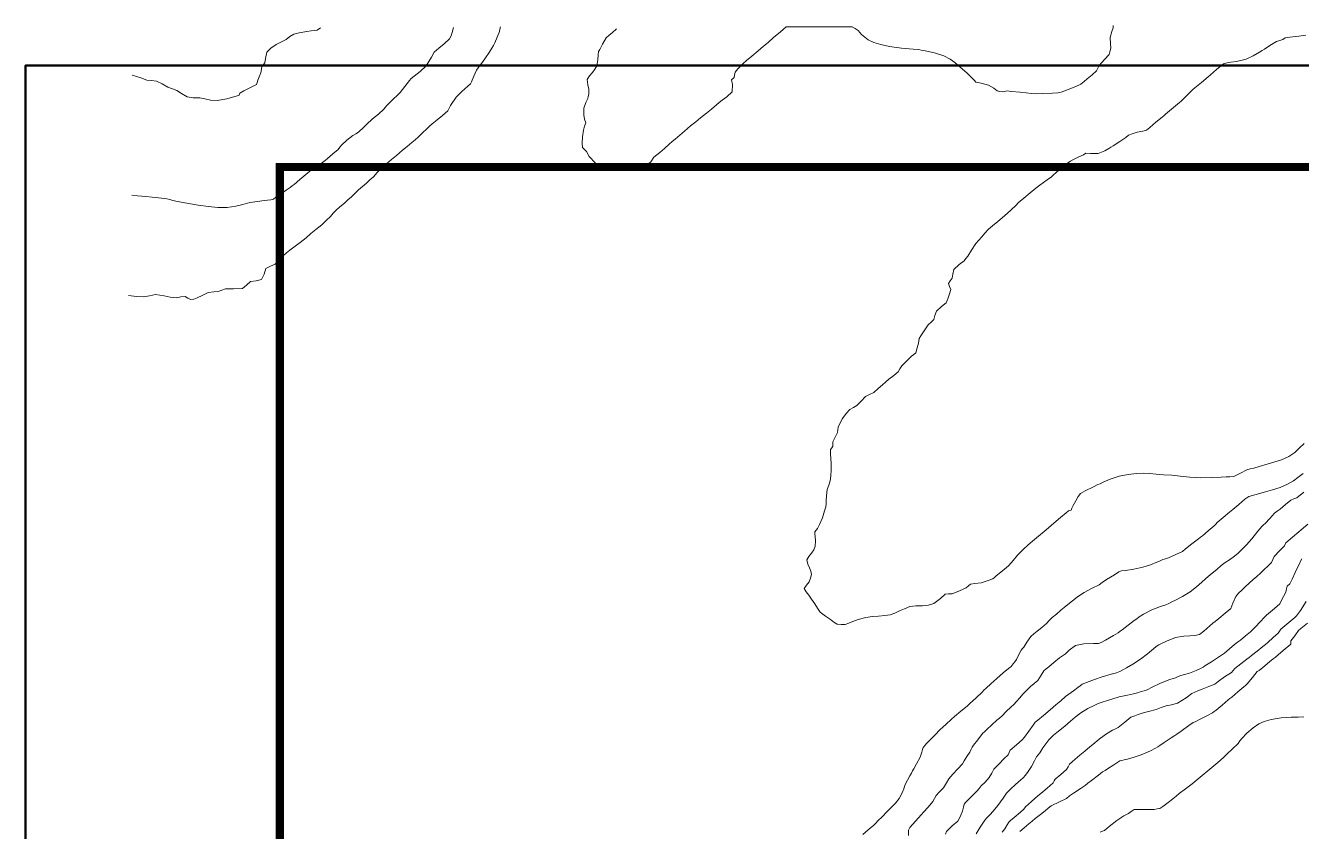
# Model space of a CAD drawing. Header units: metres. Extents: x 354768 to 355417, y 9249536 to 9250102.
# Drawn here: x 354798.5 to 354829.86, y 9249874.16 to 9249893.98 of the extents above; entities that cross this region are included whole.
import ezdxf

# ---------------------------------------------------------------- set-up
doc = ezdxf.new("R2010")
doc.units = ezdxf.units.M
doc.header["$LTSCALE"] = 0.25
doc.layers.add('CURVAS', color=33, linetype='CONTINUOUS', lineweight=13, true_color=0xb08860)
doc.layers.add('MARCO', color=7, linetype='CONTINUOUS', lineweight=50)

# ---------------------------------------------------------------- blocks, each defined once
blk = doc.blocks.new('CURVAS_DE_NIVEL')
at = {"layer": 'CURVAS'}
for points in [[(354829.919, 9249882.498), (354829.75, 9249882.366), (354829.678, 9249882.337), (354829.605, 9249882.307), (354829.471, 9249882.196), (354829.337, 9249882.081), (354829.27, 9249882.034), (354829.204, 9249881.986), (354829.085, 9249881.856), (354828.975, 9249881.733), (354828.931, 9249881.696), (354828.887, 9249881.659), (354828.794, 9249881.539), (354828.644, 9249881.351), (354828.51, 9249881.205), (354828.424, 9249881.117), (354828.367, 9249881.057), (354828.308, 9249880.998), (354828.217, 9249880.929), (354828.096, 9249880.84), (354827.992, 9249880.768), (354827.89, 9249880.694), (354827.78, 9249880.603), (354827.629, 9249880.475), (354827.508, 9249880.372), (354827.411, 9249880.284), (354827.286, 9249880.173), (354827.125, 9249880.049), (354826.936, 9249879.934), (354826.768, 9249879.847), (354826.678, 9249879.804), (354826.604, 9249879.766), (354826.529, 9249879.731), (354826.4, 9249879.69), (354826.187, 9249879.611), (354825.984, 9249879.502), (354825.873, 9249879.432), (354825.814, 9249879.39), (354825.755, 9249879.347), (354825.601, 9249879.228), (354825.453, 9249879.113), (354825.405, 9249879.079), (354825.356, 9249879.045), (354825.243, 9249878.978), (354825.049, 9249878.864), (354824.943, 9249878.801), (354824.874, 9249878.779), (354824.754, 9249878.778), (354824.512, 9249878.768), (354824.311, 9249878.733), (354824.15, 9249878.617), (354824.06, 9249878.522), (354823.988, 9249878.474), (354823.916, 9249878.426), (354823.78, 9249878.312), (354823.65, 9249878.202), (354823.591, 9249878.154), (354823.534, 9249878.104), (354823.468, 9249877.998), (354823.381, 9249877.87), (354823.295, 9249877.793), (354823.203, 9249877.72), (354823.114, 9249877.634), (354823.023, 9249877.539), (354822.934, 9249877.435), (354822.862, 9249877.349), (354822.791, 9249877.283), (354822.719, 9249877.217), (354822.608, 9249877.103), (354822.504, 9249876.998), (354822.441, 9249876.944), (354822.378, 9249876.891), (354822.253, 9249876.775), (354822.132, 9249876.663), (354822.078, 9249876.615), (354822.024, 9249876.566), (354821.909, 9249876.414), (354821.806, 9249876.275), (354821.769, 9249876.233), (354821.743, 9249876.178), (354821.708, 9249876.11), (354821.638, 9249875.997), (354821.574, 9249875.895), (354821.533, 9249875.823), (354821.417, 9249875.699), (354821.29, 9249875.564), (354821.242, 9249875.506), (354821.196, 9249875.447), (354821.142, 9249875.355), (354821.061, 9249875.229), (354820.96, 9249875.121), (354820.882, 9249875.043), (354820.843, 9249874.97), (354820.804, 9249874.896), (354820.685, 9249874.754), (354820.577, 9249874.629), (354820.515, 9249874.566), (354820.376, 9249874.41), (354820.239, 9249874.255), (354820.207, 9249874.19), (354820.206, 9249874.055)], [(354813.025, 9249893.898), (354812.919, 9249893.8), (354812.843, 9249893.74), (354812.773, 9249893.677), (354812.683, 9249893.519), (354812.614, 9249893.386), (354812.582, 9249893.338), (354812.575, 9249893.261), (354812.565, 9249893.139), (354812.541, 9249892.987), (354812.492, 9249892.903), (354812.434, 9249892.823), (354812.365, 9249892.742), (354812.309, 9249892.652), (354812.325, 9249892.522), (354812.35, 9249892.418), (354812.348, 9249892.355), (354812.344, 9249892.294), (354812.334, 9249892.237), (354812.321, 9249892.181), (354812.274, 9249892.09), (354812.221, 9249891.95), (354812.226, 9249891.785), (354812.244, 9249891.674), (354812.274, 9249891.59), (354812.237, 9249891.505), (354812.215, 9249891.405), (354812.189, 9249891.243), (354812.184, 9249891.082), (354812.192, 9249890.976), (354812.237, 9249890.927), (354812.288, 9249890.88), (354812.358, 9249890.756), (354812.513, 9249890.593), (354812.701, 9249890.551), (354812.921, 9249890.545), (354813.044, 9249890.547), (354813.123, 9249890.533), (354813.202, 9249890.52), (354813.329, 9249890.505), (354813.551, 9249890.491), (354813.73, 9249890.51), (354813.869, 9249890.63), (354813.948, 9249890.738), (354814.019, 9249890.798), (354814.091, 9249890.858), (354814.203, 9249890.958), (354814.318, 9249891.061), (354814.393, 9249891.124), (354814.468, 9249891.186), (354814.585, 9249891.285), (354814.702, 9249891.384), (354814.775, 9249891.447), (354814.849, 9249891.51), (354814.973, 9249891.608), (354815.095, 9249891.705), (354815.166, 9249891.765), (354815.237, 9249891.825), (354815.361, 9249891.926), (354815.484, 9249892.027), (354815.553, 9249892.086), (354815.621, 9249892.145), (354815.741, 9249892.222), (354815.867, 9249892.349), (354815.875, 9249892.53), (354815.854, 9249892.645), (354815.92, 9249892.699), (354815.93, 9249892.76), (354815.943, 9249892.83), (354816.012, 9249892.914), (354816.128, 9249893.036), (354816.222, 9249893.12), (354816.35, 9249893.228), (354816.506, 9249893.359), (354816.643, 9249893.474), (354816.753, 9249893.566), (354816.888, 9249893.681), (354817.057, 9249893.825), (354817.197, 9249893.946), (354818.818, 9249893.946), (354818.892, 9249893.904), (354818.963, 9249893.859), (354819.052, 9249893.762), (354819.214, 9249893.625), (354819.354, 9249893.561), (354819.527, 9249893.51), (354819.741, 9249893.464), (354820.032, 9249893.424), (354820.321, 9249893.4), (354820.456, 9249893.392), (354820.514, 9249893.372), (354820.618, 9249893.355), (354820.844, 9249893.307), (354821.075, 9249893.232), (354821.228, 9249893.152), (354821.341, 9249893.069), (354821.476, 9249892.958), (354821.639, 9249892.813), (354821.77, 9249892.684), (354821.825, 9249892.626), (354821.861, 9249892.587), (354821.987, 9249892.562), (354822.17, 9249892.513), (354822.301, 9249892.436), (354822.387, 9249892.377), (354822.45, 9249892.359), (354822.511, 9249892.346), (354822.568, 9249892.358), (354822.625, 9249892.37), (354822.738, 9249892.359), (354822.943, 9249892.337), (354823.096, 9249892.32), (354823.216, 9249892.309), (354823.337, 9249892.302), (354823.508, 9249892.306), (354823.747, 9249892.316), (354823.874, 9249892.322), (354823.959, 9249892.339), (354824.024, 9249892.363), (354824.125, 9249892.404), (354824.316, 9249892.483), (354824.443, 9249892.54), (354824.521, 9249892.602), (354824.596, 9249892.669), (354824.719, 9249892.77), (354824.825, 9249892.863), (354824.861, 9249892.93), (354824.895, 9249892.999), (354825.021, 9249893.142), (354825.137, 9249893.269), (354825.155, 9249893.331), (354825.178, 9249893.422), (354825.167, 9249893.527), (354825.162, 9249893.686), (354825.202, 9249893.831), (354825.237, 9249893.926), (354825.238, 9249893.98)], [(354829.872, 9249880.865), (354829.842, 9249880.803), (354829.812, 9249880.741), (354829.769, 9249880.65), (354829.709, 9249880.524), (354829.632, 9249880.362), (354829.576, 9249880.245), (354829.511, 9249880.186), (354829.496, 9249880.122), (354829.477, 9249880.043), (354829.424, 9249879.937), (354829.373, 9249879.843), (354829.332, 9249879.758), (354829.198, 9249879.639), (354829.056, 9249879.515), (354829.005, 9249879.473), (354828.955, 9249879.43), (354828.849, 9249879.314), (354828.734, 9249879.188), (354828.671, 9249879.127), (354828.607, 9249879.067), (354828.489, 9249878.966), (354828.367, 9249878.864), (354828.292, 9249878.809), (354828.218, 9249878.753), (354828.092, 9249878.647), (354827.969, 9249878.543), (354827.899, 9249878.491), (354827.828, 9249878.44), (354827.65, 9249878.329), (354827.489, 9249878.229), (354827.445, 9249878.2), (354827.401, 9249878.171), (354827.274, 9249878.114), (354827.111, 9249878.048), (354826.989, 9249878.017), (354826.895, 9249877.995), (354826.83, 9249877.966), (354826.766, 9249877.936), (354826.63, 9249877.892), (354826.4, 9249877.807), (354826.19, 9249877.704), (354826.071, 9249877.641), (354825.998, 9249877.617), (354825.924, 9249877.596), (354825.836, 9249877.569), (354825.732, 9249877.54), (354825.586, 9249877.511), (354825.38, 9249877.466), (354825.2, 9249877.413), (354825.073, 9249877.371), (354824.968, 9249877.338), (354824.864, 9249877.301), (354824.767, 9249877.256), (354824.616, 9249877.177), (354824.44, 9249877.07), (354824.299, 9249876.965), (354824.188, 9249876.869), (354824.05, 9249876.748), (354823.895, 9249876.626), (354823.767, 9249876.524), (354823.651, 9249876.413), (354823.504, 9249876.211), (354823.432, 9249876.091), (354823.393, 9249876.041), (354823.354, 9249875.989), (354823.302, 9249875.894), (354823.225, 9249875.754), (354823.143, 9249875.629), (354823.08, 9249875.539), (354823.023, 9249875.479), (354822.963, 9249875.422), (354822.835, 9249875.308), (354822.712, 9249875.199), (354822.662, 9249875.149), (354822.613, 9249875.097), (354822.53, 9249874.972), (354822.402, 9249874.791), (354822.285, 9249874.654), (354822.202, 9249874.565), (354822.139, 9249874.499), (354822.077, 9249874.433), (354821.969, 9249874.263), (354821.869, 9249874.096)], [(354829.933, 9249883.701), (354829.811, 9249883.581), (354829.703, 9249883.481), (354829.553, 9249883.38), (354829.373, 9249883.297), (354829.205, 9249883.245), (354829.047, 9249883.2), (354828.827, 9249883.133), (354828.693, 9249883.095), (354828.606, 9249883.073), (354828.521, 9249883.049), (354828.363, 9249882.968), (354828.2, 9249882.89), (354828.106, 9249882.881), (354828.009, 9249882.879), (354827.887, 9249882.871), (354827.659, 9249882.859), (354827.385, 9249882.857), (354827.118, 9249882.872), (354826.878, 9249882.897), (354826.68, 9249882.917), (354826.47, 9249882.932), (354826.29, 9249882.944), (354826.133, 9249882.96), (354825.975, 9249882.965), (354825.81, 9249882.957), (354825.601, 9249882.936), (354825.381, 9249882.894), (354825.165, 9249882.821), (354824.989, 9249882.744), (354824.913, 9249882.707), (354824.86, 9249882.69), (354824.749, 9249882.635), (354824.544, 9249882.531), (354824.429, 9249882.472), (354824.378, 9249882.398), (354824.315, 9249882.291), (354824.25, 9249882.176), (354824.223, 9249882.111), (354824.201, 9249882.058), (354824.138, 9249882.041), (354824.079, 9249881.992), (354823.942, 9249881.876), (354823.78, 9249881.739), (354823.647, 9249881.628), (354823.536, 9249881.534), (354823.398, 9249881.417), (354823.256, 9249881.3), (354823.142, 9249881.207), (354823.019, 9249881.094), (354822.883, 9249880.95), (354822.775, 9249880.824), (354822.726, 9249880.764), (354822.66, 9249880.692), (354822.512, 9249880.567), (354822.362, 9249880.441), (354822.318, 9249880.406), (354822.274, 9249880.374), (354822.161, 9249880.329), (354821.993, 9249880.273), (354821.838, 9249880.253), (354821.732, 9249880.241), (354821.677, 9249880.196), (354821.622, 9249880.149), (354821.458, 9249880.073), (354821.281, 9249880.001), (354821.19, 9249879.998), (354821.103, 9249879.992), (354820.988, 9249879.888), (354820.829, 9249879.761), (354820.693, 9249879.723), (354820.547, 9249879.709), (354820.387, 9249879.702), (354820.237, 9249879.687), (354820.104, 9249879.636), (354819.985, 9249879.579), (354819.871, 9249879.527), (354819.755, 9249879.484), (354819.623, 9249879.466), (354819.469, 9249879.454), (354819.319, 9249879.445), (354819.152, 9249879.423), (354818.964, 9249879.369), (354818.835, 9249879.322), (354818.737, 9249879.282), (354818.644, 9249879.25), (354818.548, 9249879.243), (354818.454, 9249879.252), (354818.37, 9249879.303), (354818.283, 9249879.369), (354818.161, 9249879.451), (354818.034, 9249879.552), (354817.964, 9249879.65), (354817.902, 9249879.756), (354817.824, 9249879.872), (354817.756, 9249879.972), (354817.687, 9249880.053), (354817.64, 9249880.133), (354817.693, 9249880.215), (354817.762, 9249880.296), (354817.799, 9249880.385), (354817.82, 9249880.473), (354817.801, 9249880.556), (354817.771, 9249880.639), (354817.73, 9249880.734), (354817.703, 9249880.838), (354817.755, 9249880.921), (354817.821, 9249881.001), (354817.874, 9249881.086), (354817.914, 9249881.174), (354817.916, 9249881.302), (354817.908, 9249881.408), (354817.903, 9249881.472), (354817.901, 9249881.53), (354817.931, 9249881.57), (354817.964, 9249881.608), (354818.014, 9249881.706), (354818.088, 9249881.869), (354818.142, 9249882.04), (354818.169, 9249882.141), (354818.178, 9249882.216), (354818.181, 9249882.292), (354818.187, 9249882.408), (354818.204, 9249882.569), (354818.242, 9249882.677), (354818.28, 9249882.784), (354818.296, 9249882.907), (354818.303, 9249883.048), (354818.3, 9249883.218), (354818.291, 9249883.437), (354818.289, 9249883.55), (354818.346, 9249883.621), (354818.345, 9249883.677), (354818.346, 9249883.739), (354818.401, 9249883.851), (354818.459, 9249883.967), (354818.469, 9249884.033), (354818.479, 9249884.1), (354818.519, 9249884.191), (354818.584, 9249884.311), (354818.675, 9249884.434), (354818.766, 9249884.535), (354818.851, 9249884.586), (354818.938, 9249884.636), (354819.039, 9249884.744), (354819.149, 9249884.857), (354819.249, 9249884.907), (354819.349, 9249884.955), (354819.459, 9249885.048), (354819.562, 9249885.143), (354819.642, 9249885.211), (354819.723, 9249885.278), (354819.843, 9249885.372), (354819.948, 9249885.46), (354819.994, 9249885.533), (354820.038, 9249885.606), (354820.161, 9249885.73), (354820.279, 9249885.844), (354820.333, 9249885.887), (354820.383, 9249885.932), (354820.42, 9249886.051), (354820.451, 9249886.167), (354820.458, 9249886.227), (354820.466, 9249886.279), (354820.507, 9249886.349), (354820.587, 9249886.471), (354820.686, 9249886.616), (354820.758, 9249886.68), (354820.826, 9249886.747), (354820.855, 9249886.846), (354820.891, 9249886.953), (354821.019, 9249887.068), (354821.132, 9249887.16), (354821.156, 9249887.22), (354821.176, 9249887.283), (354821.212, 9249887.381), (354821.241, 9249887.487), (354821.211, 9249887.564), (354821.184, 9249887.638), (354821.226, 9249887.701), (354821.275, 9249887.766), (354821.291, 9249887.865), (354821.321, 9249887.981), (354821.45, 9249888.098), (354821.57, 9249888.191), (354821.616, 9249888.248), (354821.66, 9249888.307), (354821.753, 9249888.454), (354821.861, 9249888.621), (354821.93, 9249888.703), (354822.003, 9249888.783), (354822.08, 9249888.872), (354822.173, 9249888.973), (354822.266, 9249889.052), (354822.404, 9249889.162), (354822.56, 9249889.295), (354822.717, 9249889.44), (354822.847, 9249889.565), (354822.903, 9249889.62), (354822.949, 9249889.659), (354823.037, 9249889.733), (354823.197, 9249889.868), (354823.285, 9249889.942), (354823.331, 9249889.981), (354823.432, 9249890.054), (354823.616, 9249890.188), (354823.716, 9249890.261), (354823.755, 9249890.294), (354823.843, 9249890.369), (354824.011, 9249890.511), (354824.118, 9249890.599), (354824.189, 9249890.645), (354824.262, 9249890.687), (354824.395, 9249890.749), (354824.508, 9249890.799), (354824.567, 9249890.842), (354824.678, 9249890.828), (354824.865, 9249890.828), (354825.028, 9249890.895), (354825.126, 9249890.955), (354825.181, 9249890.986), (354825.236, 9249891.019), (354825.397, 9249891.126), (354825.549, 9249891.229), (354825.613, 9249891.283), (354825.699, 9249891.313), (354825.828, 9249891.354), (354825.961, 9249891.383), (354826.055, 9249891.404), (354826.097, 9249891.437), (354826.138, 9249891.473), (354826.288, 9249891.6), (354826.438, 9249891.726), (354826.479, 9249891.761), (354826.52, 9249891.796), (354826.67, 9249891.922), (354826.82, 9249892.048), (354826.862, 9249892.083), (354826.903, 9249892.118), (354827.044, 9249892.258), (354827.182, 9249892.395), (354827.246, 9249892.444), (354827.407, 9249892.579), (354827.567, 9249892.714), (354827.629, 9249892.766), (354827.777, 9249892.896), (354827.949, 9249893.036), (354828.035, 9249893.061), (354828.125, 9249893.078), (354828.27, 9249893.098), (354828.503, 9249893.155), (354828.676, 9249893.235), (354828.83, 9249893.324), (354828.899, 9249893.367), (354828.953, 9249893.397), (354829.09, 9249893.485), (354829.249, 9249893.583), (354829.336, 9249893.615), (354829.404, 9249893.638), (354829.459, 9249893.674), (354829.574, 9249893.69), (354829.8, 9249893.719), (354829.971, 9249893.74)], [(354829.904, 9249882.959), (354829.777, 9249882.864), (354829.667, 9249882.781), (354829.52, 9249882.695), (354829.337, 9249882.618), (354829.155, 9249882.561), (354828.976, 9249882.508), (354828.716, 9249882.434), (354828.574, 9249882.395), (354828.524, 9249882.363), (354828.474, 9249882.328), (354828.323, 9249882.2), (354828.174, 9249882.074), (354828.133, 9249882.04), (354828.092, 9249882.006), (354827.942, 9249881.879), (354827.791, 9249881.752), (354827.755, 9249881.713), (354827.718, 9249881.673), (354827.574, 9249881.551), (354827.428, 9249881.428), (354827.379, 9249881.392), (354827.331, 9249881.357), (354827.171, 9249881.231), (354827.016, 9249881.108), (354826.94, 9249881.045), (354826.774, 9249880.965), (354826.596, 9249880.884), (354826.518, 9249880.863), (354826.453, 9249880.847), (354826.377, 9249880.808), (354826.308, 9249880.778), (354826.151, 9249880.716), (354825.961, 9249880.655), (354825.743, 9249880.609), (354825.537, 9249880.577), (354825.441, 9249880.564), (354825.373, 9249880.539), (354825.267, 9249880.472), (354825.075, 9249880.351), (354824.967, 9249880.282), (354824.888, 9249880.225), (354824.719, 9249880.139), (354824.522, 9249880.035), (354824.436, 9249879.977), (354824.352, 9249879.916), (354824.237, 9249879.83), (354824.118, 9249879.738), (354824.033, 9249879.667), (354823.949, 9249879.596), (354823.839, 9249879.504), (354823.736, 9249879.416), (354823.665, 9249879.343), (354823.594, 9249879.271), (354823.48, 9249879.174), (354823.366, 9249879.079), (354823.287, 9249879.016), (354823.212, 9249878.949), (354823.115, 9249878.809), (354823.039, 9249878.691), (354823.006, 9249878.653), (354822.974, 9249878.614), (354822.92, 9249878.506), (354822.861, 9249878.389), (354822.814, 9249878.327), (354822.774, 9249878.276), (354822.726, 9249878.215), (354822.666, 9249878.165), (354822.532, 9249878.054), (354822.379, 9249877.922), (354822.232, 9249877.79), (354822.11, 9249877.677), (354822.057, 9249877.628), (354822.011, 9249877.583), (354821.865, 9249877.444), (354821.715, 9249877.302), (354821.644, 9249877.242), (354821.489, 9249877.111), (354821.333, 9249876.98), (354821.264, 9249876.917), (354821.119, 9249876.788), (354820.971, 9249876.656), (354820.936, 9249876.614), (354820.902, 9249876.572), (354820.781, 9249876.455), (354820.652, 9249876.328), (354820.603, 9249876.267), (354820.559, 9249876.202), (354820.529, 9249876.107), (354820.489, 9249875.987), (354820.401, 9249875.82), (354820.332, 9249875.696), (354820.3, 9249875.649), (354820.274, 9249875.594), (354820.24, 9249875.527), (354820.179, 9249875.415), (354820.121, 9249875.309), (354820.106, 9249875.258), (354820.091, 9249875.206), (354820.048, 9249875.109), (354819.973, 9249874.967), (354819.881, 9249874.855), (354819.803, 9249874.772), (354819.737, 9249874.705), (354819.671, 9249874.638), (354819.556, 9249874.52), (354819.451, 9249874.414), (354819.401, 9249874.361), (354819.351, 9249874.31), (354819.215, 9249874.194), (354819.079, 9249874.079)], [(354810.179, 9249893.947), (354810.163, 9249893.888), (354810.147, 9249893.83), (354810.096, 9249893.696), (354810.04, 9249893.555), (354810.003, 9249893.49), (354809.964, 9249893.426), (354809.895, 9249893.316), (354809.808, 9249893.183), (354809.73, 9249893.077), (354809.671, 9249892.998), (354809.627, 9249892.941), (354809.585, 9249892.884), (354809.518, 9249892.733), (354809.459, 9249892.596), (354809.441, 9249892.542), (354809.371, 9249892.486), (354809.224, 9249892.36), (354809.083, 9249892.217), (354808.949, 9249892.01), (354808.878, 9249891.88), (354808.813, 9249891.822), (354808.746, 9249891.768), (354808.62, 9249891.663), (354808.496, 9249891.558), (354808.431, 9249891.5), (354808.367, 9249891.441), (354808.262, 9249891.34), (354808.15, 9249891.232), (354808.074, 9249891.168), (354807.998, 9249891.104), (354807.883, 9249891.007), (354807.768, 9249890.91), (354807.691, 9249890.846), (354807.615, 9249890.782), (354807.5, 9249890.684), (354807.385, 9249890.588), (354807.307, 9249890.526), (354807.23, 9249890.463), (354807.146, 9249890.368), (354807.052, 9249890.261), (354806.966, 9249890.181), (354806.878, 9249890.105), (354806.781, 9249890.023), (354806.681, 9249889.938), (354806.592, 9249889.851), (354806.509, 9249889.767), (354806.424, 9249889.689), (354806.338, 9249889.612), (354806.229, 9249889.522), (354806.132, 9249889.439), (354806.065, 9249889.363), (354806, 9249889.286), (354805.889, 9249889.18), (354805.78, 9249889.08), (354805.708, 9249889.021), (354805.634, 9249888.963), (354805.515, 9249888.862), (354805.395, 9249888.761), (354805.324, 9249888.7), (354805.252, 9249888.64), (354805.129, 9249888.55), (354804.999, 9249888.455), (354804.919, 9249888.389), (354804.84, 9249888.321), (354804.746, 9249888.22), (354804.634, 9249888.112), (354804.518, 9249888.061), (354804.411, 9249888.002), (354804.363, 9249887.867), (354804.301, 9249887.731), (354804.166, 9249887.698), (354804.027, 9249887.68), (354803.929, 9249887.595), (354803.83, 9249887.514), (354803.611, 9249887.5), (354803.416, 9249887.502), (354803.328, 9249887.471), (354803.239, 9249887.439), (354803.127, 9249887.431), (354802.991, 9249887.414), (354802.84, 9249887.342), (354802.722, 9249887.278), (354802.639, 9249887.251), (354802.559, 9249887.238), (354802.491, 9249887.277), (354802.422, 9249887.318), (354802.315, 9249887.303), (354802.208, 9249887.282), (354802.131, 9249887.286), (354802.054, 9249887.294), (354801.91, 9249887.328), (354801.696, 9249887.36), (354801.544, 9249887.334), (354801.392, 9249887.304), (354801.224, 9249887.312), (354801.033, 9249887.335)], [(354801.113, 9249889.806), (354801.255, 9249889.794), (354801.357, 9249889.785), (354801.459, 9249889.776), (354801.61, 9249889.76), (354801.839, 9249889.734), (354801.973, 9249889.718), (354802.046, 9249889.699), (354802.12, 9249889.679), (354802.233, 9249889.655), (354802.465, 9249889.609), (354802.744, 9249889.564), (354802.999, 9249889.527), (354803.226, 9249889.502), (354803.46, 9249889.501), (354803.671, 9249889.533), (354803.839, 9249889.581), (354804.013, 9249889.625), (354804.205, 9249889.653), (354804.366, 9249889.672), (354804.45, 9249889.681), (354804.531, 9249889.696), (354804.595, 9249889.71), (354804.65, 9249889.756), (354804.742, 9249889.818), (354804.91, 9249889.929), (354805.008, 9249889.995), (354805.055, 9249890.034), (354805.101, 9249890.073), (354805.246, 9249890.195), (354805.391, 9249890.317), (354805.44, 9249890.356), (354805.489, 9249890.394), (354805.64, 9249890.498), (354805.8, 9249890.608), (354805.862, 9249890.66), (354805.923, 9249890.712), (354806.056, 9249890.823), (354806.182, 9249890.931), (354806.223, 9249890.984), (354806.263, 9249891.038), (354806.399, 9249891.156), (354806.545, 9249891.276), (354806.617, 9249891.316), (354806.688, 9249891.357), (354806.814, 9249891.476), (354806.932, 9249891.592), (354806.981, 9249891.637), (354807.03, 9249891.682), (354807.173, 9249891.802), (354807.311, 9249891.919), (354807.343, 9249891.963), (354807.374, 9249892.008), (354807.518, 9249892.149), (354807.657, 9249892.284), (354807.709, 9249892.334), (354807.826, 9249892.48), (354807.942, 9249892.625), (354807.978, 9249892.679), (354808.051, 9249892.732), (354808.203, 9249892.852), (354808.347, 9249892.99), (354808.48, 9249893.199), (354808.545, 9249893.328), (354808.6, 9249893.377), (354808.658, 9249893.423), (354808.791, 9249893.533), (354808.923, 9249893.65), (354808.96, 9249893.726), (354808.99, 9249893.806), (354809.02, 9249893.93)], [(354801.121, 9249892.761), (354801.332, 9249892.689), (354801.478, 9249892.632), (354801.6, 9249892.624), (354801.72, 9249892.612), (354801.861, 9249892.542), (354801.999, 9249892.466), (354802.111, 9249892.425), (354802.222, 9249892.381), (354802.333, 9249892.304), (354802.475, 9249892.225), (354802.622, 9249892.205), (354802.782, 9249892.199), (354802.911, 9249892.174), (354803.05, 9249892.143), (354803.207, 9249892.132), (354803.445, 9249892.176), (354803.584, 9249892.221), (354803.68, 9249892.246), (354803.749, 9249892.265), (354803.764, 9249892.316), (354803.87, 9249892.371), (354804.067, 9249892.473), (354804.177, 9249892.533), (354804.193, 9249892.582), (354804.207, 9249892.633), (354804.245, 9249892.715), (354804.286, 9249892.813), (354804.3, 9249892.904), (354804.312, 9249892.979), (354804.349, 9249893.02), (354804.385, 9249893.062), (354804.395, 9249893.169), (354804.434, 9249893.323), (354804.532, 9249893.426), (354804.659, 9249893.513), (354804.789, 9249893.582), (354804.904, 9249893.638), (354804.999, 9249893.707), (354805.097, 9249893.769), (354805.23, 9249893.802), (354805.411, 9249893.835), (354805.519, 9249893.852), (354805.6, 9249893.861), (354805.667, 9249893.869), (354805.75, 9249893.921)], [(354830.021, 9249881.713), (354829.858, 9249881.576), (354829.802, 9249881.529), (354829.643, 9249881.392), (354829.483, 9249881.253), (354829.443, 9249881.178), (354829.321, 9249881.059), (354829.189, 9249880.923), (354829.16, 9249880.848), (354829.131, 9249880.773), (354829.049, 9249880.69), (354828.94, 9249880.59), (354828.853, 9249880.509), (354828.766, 9249880.43), (354828.673, 9249880.351), (354828.575, 9249880.266), (354828.48, 9249880.173), (354828.398, 9249880.091), (354828.319, 9249880.017), (354828.248, 9249879.939), (354828.175, 9249879.772), (354828.125, 9249879.639), (354828.076, 9249879.599), (354827.989, 9249879.525), (354827.831, 9249879.391), (354827.742, 9249879.317), (354827.681, 9249879.278), (354827.608, 9249879.211), (354827.467, 9249879.085), (354827.354, 9249879.002), (354827.241, 9249878.979), (354827.121, 9249878.97), (354826.973, 9249878.96), (354826.765, 9249878.925), (354826.547, 9249878.84), (354826.424, 9249878.777), (354826.359, 9249878.743), (354826.296, 9249878.706), (354826.225, 9249878.646), (354826.083, 9249878.526), (354825.907, 9249878.392), (354825.722, 9249878.271), (354825.562, 9249878.177), (354825.474, 9249878.129), (354825.395, 9249878.093), (354825.313, 9249878.06), (354825.182, 9249878.023), (354824.965, 9249877.958), (354824.775, 9249877.891), (354824.578, 9249877.818), (354824.476, 9249877.777), (354824.42, 9249877.737), (354824.365, 9249877.695), (354824.257, 9249877.617), (354824.067, 9249877.472), (354823.946, 9249877.373), (354823.827, 9249877.271), (354823.684, 9249877.149), (354823.519, 9249877.01), (354823.38, 9249876.893), (354823.318, 9249876.841), (354823.271, 9249876.773), (354823.163, 9249876.626), (354823.055, 9249876.478), (354823.001, 9249876.408), (354822.856, 9249876.284), (354822.707, 9249876.153), (354822.681, 9249876.098), (354822.655, 9249876.043), (354822.551, 9249875.939), (354822.431, 9249875.822), (354822.365, 9249875.755), (354822.303, 9249875.685), (354822.252, 9249875.593), (354822.191, 9249875.487), (354822.086, 9249875.37), (354821.994, 9249875.275), (354821.943, 9249875.216), (354821.891, 9249875.158), (354821.766, 9249875.029), (354821.649, 9249874.909), (354821.609, 9249874.871), (354821.572, 9249874.831), (354821.553, 9249874.752), (354821.53, 9249874.652), (354821.49, 9249874.556), (354821.458, 9249874.485), (354821.414, 9249874.412), (354821.279, 9249874.291), (354821.137, 9249874.158), (354821.112, 9249874.09)], [(354829.977, 9249879.81), (354829.836, 9249879.587), (354829.742, 9249879.457), (354829.697, 9249879.418), (354829.651, 9249879.38), (354829.505, 9249879.258), (354829.36, 9249879.135), (354829.323, 9249879.085), (354829.287, 9249879.036), (354829.168, 9249878.925), (354829.038, 9249878.807), (354828.977, 9249878.755), (354828.914, 9249878.703), (354828.773, 9249878.593), (354828.635, 9249878.487), (354828.579, 9249878.439), (354828.523, 9249878.392), (354828.371, 9249878.278), (354828.225, 9249878.167), (354828.183, 9249878.118), (354828.14, 9249878.07), (354827.975, 9249877.956), (354827.814, 9249877.847), (354827.773, 9249877.812), (354827.732, 9249877.778), (354827.587, 9249877.72), (354827.419, 9249877.654), (354827.317, 9249877.613), (354827.243, 9249877.582), (354827.168, 9249877.547), (354827.026, 9249877.445), (354826.815, 9249877.314), (354826.671, 9249877.274), (354826.536, 9249877.246), (354826.415, 9249877.202), (354826.293, 9249877.158), (354826.104, 9249877.107), (354825.945, 9249877.066), (354825.846, 9249877.031), (354825.77, 9249877.002), (354825.721, 9249876.984), (354825.672, 9249876.965), (354825.523, 9249876.842), (354825.362, 9249876.711), (354825.289, 9249876.68), (354825.216, 9249876.649), (354825.074, 9249876.557), (354824.924, 9249876.455), (354824.85, 9249876.394), (354824.778, 9249876.331), (354824.664, 9249876.236), (354824.542, 9249876.132), (354824.419, 9249876.029), (354824.305, 9249875.933), (354824.225, 9249875.868), (354824.159, 9249875.81), (354824.125, 9249875.745), (354824.09, 9249875.68), (354823.948, 9249875.559), (354823.812, 9249875.446), (354823.787, 9249875.4), (354823.763, 9249875.353), (354823.609, 9249875.223), (354823.455, 9249875.094), (354823.384, 9249875.031), (354823.231, 9249874.895), (354823.082, 9249874.761), (354823.042, 9249874.705), (354822.955, 9249874.631), (354822.798, 9249874.497), (354822.712, 9249874.424), (354822.673, 9249874.382), (354822.632, 9249874.316), (354822.574, 9249874.224), (354822.509, 9249874.142)], [(354830.012, 9249879.282), (354829.849, 9249879.145), (354829.792, 9249879.098), (354829.698, 9249878.972), (354829.606, 9249878.843), (354829.604, 9249878.759), (354829.552, 9249878.722), (354829.463, 9249878.647), (354829.302, 9249878.512), (354829.214, 9249878.437), (354829.167, 9249878.403), (354829.077, 9249878.328), (354828.914, 9249878.191), (354828.825, 9249878.116), (354828.778, 9249878.088), (354828.659, 9249877.941), (354828.532, 9249877.786), (354828.488, 9249877.748), (354828.443, 9249877.711), (354828.296, 9249877.587), (354828.15, 9249877.463), (354828.104, 9249877.427), (354828.059, 9249877.39), (354827.911, 9249877.266), (354827.764, 9249877.142), (354827.719, 9249877.106), (354827.674, 9249877.071), (354827.557, 9249877.011), (354827.356, 9249876.91), (354827.247, 9249876.855), (354827.199, 9249876.835), (354827.096, 9249876.761), (354826.908, 9249876.625), (354826.804, 9249876.551), (354826.755, 9249876.518), (354826.661, 9249876.456), (354826.488, 9249876.341), (354826.385, 9249876.273), (354826.332, 9249876.238), (354826.278, 9249876.204), (354826.155, 9249876.141), (354825.926, 9249876.041), (354825.749, 9249875.982), (354825.584, 9249875.936), (354825.503, 9249875.915), (354825.45, 9249875.904), (354825.398, 9249875.892), (354825.252, 9249875.799), (354825.099, 9249875.699), (354825.037, 9249875.659), (354824.975, 9249875.619), (354824.871, 9249875.54), (354824.702, 9249875.411), (354824.61, 9249875.34), (354824.547, 9249875.287), (354824.446, 9249875.22), (354824.264, 9249875.099), (354824.162, 9249875.031), (354824.09, 9249874.971), (354823.913, 9249874.888), (354823.711, 9249874.79), (354823.637, 9249874.727), (354823.564, 9249874.661), (354823.445, 9249874.571), (354823.321, 9249874.478), (354823.24, 9249874.409), (354823.159, 9249874.34), (354823.044, 9249874.245), (354822.939, 9249874.155)], [(354829.925, 9249876.979), (354829.785, 9249876.969), (354829.723, 9249876.967), (354829.61, 9249876.964), (354829.366, 9249876.948), (354829.119, 9249876.908), (354828.95, 9249876.858), (354828.819, 9249876.8), (354828.676, 9249876.709), (354828.519, 9249876.574), (354828.399, 9249876.444), (354828.349, 9249876.382), (354828.308, 9249876.319), (354828.171, 9249876.189), (354828.028, 9249876.055), (354827.986, 9249876.014), (354827.944, 9249875.974), (354827.804, 9249875.853), (354827.661, 9249875.731), (354827.613, 9249875.69), (354827.565, 9249875.649), (354827.419, 9249875.529), (354827.274, 9249875.409), (354827.227, 9249875.369), (354827.18, 9249875.33), (354827.017, 9249875.208), (354826.859, 9249875.09), (354826.782, 9249875.025), (354826.619, 9249874.896), (354826.456, 9249874.769), (354826.383, 9249874.724), (354826.318, 9249874.711), (354826.239, 9249874.698), (354826.109, 9249874.698), (354825.889, 9249874.7), (354825.753, 9249874.695), (354825.681, 9249874.651), (354825.611, 9249874.6), (354825.501, 9249874.538), (354825.326, 9249874.426), (354825.135, 9249874.275), (354825.024, 9249874.181), (354824.969, 9249874.16), (354824.914, 9249874.139)]]:
    blk.add_lwpolyline(points, dxfattribs=at)

msp = doc.modelspace()

# ---------------------------------------------------------------- linework, layer by layer
at = {"layer": 'MARCO'}
msp.add_lwpolyline([(354798.5, 9249744.5), (355008.75, 9249744.5), (355008.75, 9249893), (354798.5, 9249893)], close=True, dxfattribs=at)
at = {"layer": 'MARCO', "const_width": 0.2}
msp.add_lwpolyline([(354804.75, 9249747), (355006.25, 9249747), (355006.25, 9249890.5), (354804.75, 9249890.5)], close=True, dxfattribs=at)

# ---------------------------------------------------------------- block references
at = {"layer": 'CURVAS'}
msp.add_blockref('CURVAS_DE_NIVEL', (0, 0), dxfattribs=at)

doc.saveas('drawing.dxf')
